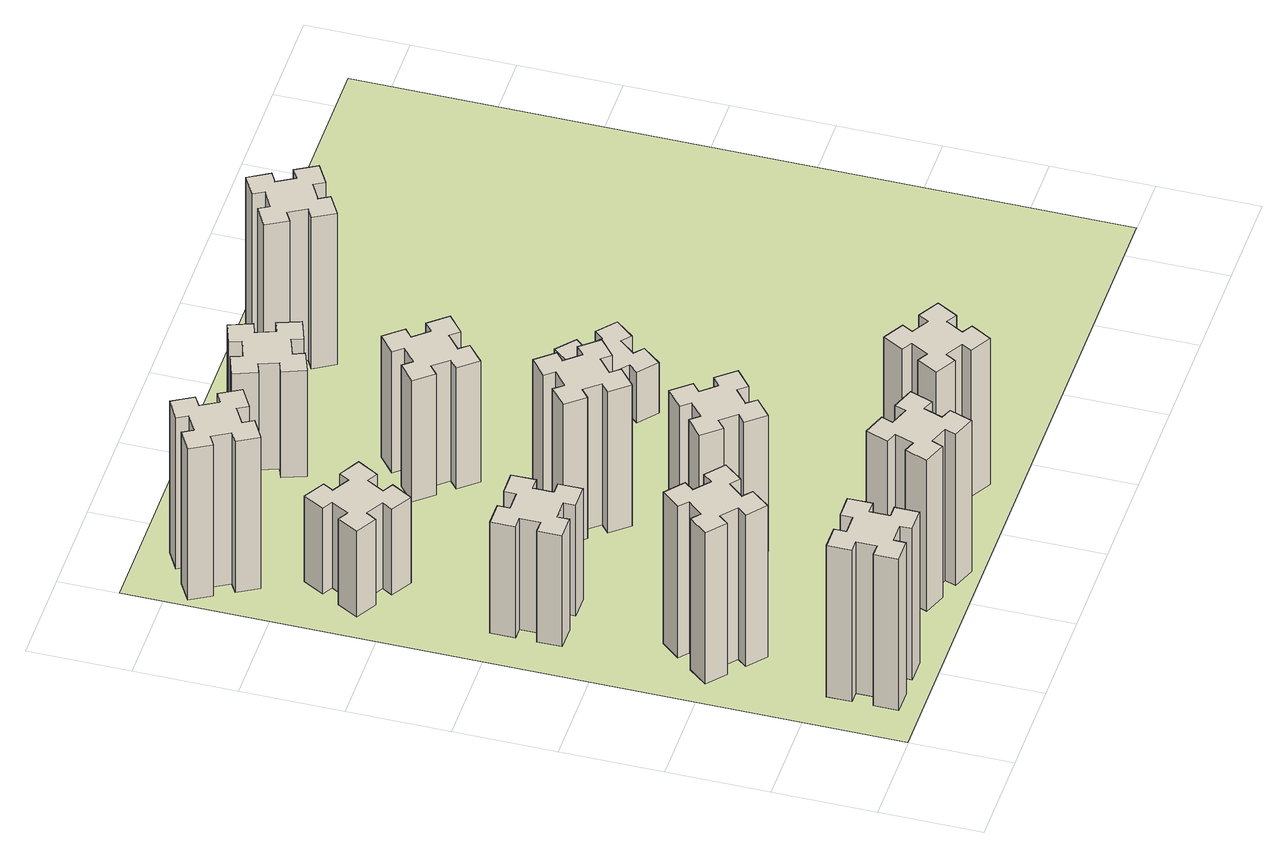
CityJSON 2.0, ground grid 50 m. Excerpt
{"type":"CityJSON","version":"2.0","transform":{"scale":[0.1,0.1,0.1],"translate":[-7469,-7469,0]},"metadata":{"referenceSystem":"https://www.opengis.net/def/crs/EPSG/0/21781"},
"CityObjects":{
"building1":{"type":"Building","attributes":{"class":"1000","function":"1000","usage":"1000","yearOfConstruction":2016,"roofType":"1000","measuredHeight":90,"storeysAboveGround":30,"storeysBelowGround":0},"geometry":[{"type":"Solid","lod":"1","boundaries":[[[[0,1,2,3,4,5,6,7,8,9,10,11,12,13,14,15,16,17,18,19]],[[17,16,20,21]],[[16,15,22,20]],[[15,14,23,22]],[[14,13,24,23]],[[13,12,25,24]],[[12,11,26,25]],[[11,10,27,26]],[[10,9,28,27]],[[9,8,29,28]],[[8,7,30,29]],[[7,6,31,30]],[[6,5,32,31]],[[5,4,33,32]],[[4,3,34,33]],[[3,2,35,34]],[[2,1,36,35]],[[1,0,37,36]],[[0,19,38,37]],[[19,18,39,38]],[[18,17,21,39]],[[24,25,26,27,28,29,30,31,32,33,34,35,36,37,38,39,21,20,22,23]]]]}]},
"building2":{"type":"Building","attributes":{"class":"1000","function":"1000","usage":"1000","yearOfConstruction":2016,"roofType":"1000","measuredHeight":90,"storeysAboveGround":30,"storeysBelowGround":0},"geometry":[{"type":"Solid","lod":"1","boundaries":[[[[40,41,42,43,44,45,46,47,48,49,50,51,52,53,54,55,56,57,58,59]],[[57,56,60,61]],[[56,55,62,60]],[[55,54,63,62]],[[54,53,64,63]],[[53,52,65,64]],[[52,51,66,65]],[[51,50,67,66]],[[50,49,68,67]],[[49,48,69,68]],[[48,47,70,69]],[[47,46,71,70]],[[46,45,72,71]],[[45,44,73,72]],[[44,43,74,73]],[[43,42,75,74]],[[42,41,76,75]],[[41,40,77,76]],[[40,59,78,77]],[[59,58,79,78]],[[58,57,61,79]],[[64,65,66,67,68,69,70,71,72,73,74,75,76,77,78,79,61,60,62,63]]]]}]},
"building3":{"type":"Building","attributes":{"class":"1000","function":"1000","usage":"1000","yearOfConstruction":2016,"roofType":"1000","measuredHeight":66,"storeysAboveGround":30,"storeysBelowGround":0},"geometry":[{"type":"Solid","lod":"1","boundaries":[[[[80,81,82,83,84,85,86,87,88,89,90,91,92,93,94,95,96,97,98,99]],[[97,96,100,101]],[[96,95,102,100]],[[95,94,103,102]],[[94,93,104,103]],[[93,92,105,104]],[[92,91,106,105]],[[91,90,107,106]],[[90,89,108,107]],[[89,88,109,108]],[[88,87,110,109]],[[87,86,111,110]],[[86,85,112,111]],[[85,84,113,112]],[[84,83,114,113]],[[83,82,115,114]],[[82,81,116,115]],[[81,80,117,116]],[[80,99,118,117]],[[99,98,119,118]],[[98,97,101,119]],[[104,105,106,107,108,109,110,111,112,113,114,115,116,117,118,119,101,100,102,103]]]]}]},
"building4":{"type":"Building","attributes":{"class":"1000","function":"1000","usage":"1000","yearOfConstruction":2016,"roofType":"1000","measuredHeight":51,"storeysAboveGround":30,"storeysBelowGround":0},"geometry":[{"type":"Solid","lod":"1","boundaries":[[[[120,121,122,123,124,125,126,127,128,129,130,131,132,133,134,135,136,137,138,139]],[[137,136,140,141]],[[136,135,142,140]],[[135,134,143,142]],[[134,133,144,143]],[[133,132,145,144]],[[132,131,146,145]],[[131,130,147,146]],[[130,129,148,147]],[[129,128,149,148]],[[128,127,150,149]],[[127,126,151,150]],[[126,125,152,151]],[[125,124,153,152]],[[124,123,154,153]],[[123,122,155,154]],[[122,121,156,155]],[[121,120,157,156]],[[120,139,158,157]],[[139,138,159,158]],[[138,137,141,159]],[[144,145,146,147,148,149,150,151,152,153,154,155,156,157,158,159,141,140,142,143]]]]}]},
"building5":{"type":"Building","attributes":{"class":"1000","function":"1000","usage":"1000","yearOfConstruction":2016,"roofType":"1000","measuredHeight":90,"storeysAboveGround":30,"storeysBelowGround":0},"geometry":[{"type":"Solid","lod":"1","boundaries":[[[[160,161,162,163,164,165,166,167,168,169,170,171,172,173,174,175,176,177,178,179]],[[177,176,180,181]],[[176,175,182,180]],[[175,174,183,182]],[[174,173,184,183]],[[173,172,185,184]],[[172,171,186,185]],[[171,170,187,186]],[[170,169,188,187]],[[169,168,189,188]],[[168,167,190,189]],[[167,166,191,190]],[[166,165,192,191]],[[165,164,193,192]],[[164,163,194,193]],[[163,162,195,194]],[[162,161,196,195]],[[161,160,197,196]],[[160,179,198,197]],[[179,178,199,198]],[[178,177,181,199]],[[184,185,186,187,188,189,190,191,192,193,194,195,196,197,198,199,181,180,182,183]]]]}]},
"building6":{"type":"Building","attributes":{"class":"1000","function":"1000","usage":"1000","yearOfConstruction":2016,"roofType":"1000","measuredHeight":90,"storeysAboveGround":30,"storeysBelowGround":0},"geometry":[{"type":"Solid","lod":"1","boundaries":[[[[200,201,202,203,204,205,206,207,208,209,210,211,212,213,214,215,216,217,218,219]],[[217,216,220,221]],[[216,215,222,220]],[[215,214,223,222]],[[214,213,224,223]],[[213,212,225,224]],[[212,211,226,225]],[[211,210,227,226]],[[210,209,228,227]],[[209,208,229,228]],[[208,207,230,229]],[[207,206,231,230]],[[206,205,232,231]],[[205,204,233,232]],[[204,203,234,233]],[[203,202,235,234]],[[202,201,236,235]],[[201,200,237,236]],[[200,219,238,237]],[[219,218,239,238]],[[218,217,221,239]],[[224,225,226,227,228,229,230,231,232,233,234,235,236,237,238,239,221,220,222,223]]]]}]},
"building7":{"type":"Building","attributes":{"class":"1000","function":"1000","usage":"1000","yearOfConstruction":2016,"roofType":"1000","measuredHeight":81,"storeysAboveGround":30,"storeysBelowGround":0},"geometry":[{"type":"Solid","lod":"1","boundaries":[[[[240,241,242,243,244,245,246,247,248,249,250,251,252,253,254,255,256,257,258,259]],[[257,256,260,261]],[[256,255,262,260]],[[255,254,263,262]],[[254,253,264,263]],[[253,252,265,264]],[[252,251,266,265]],[[251,250,267,266]],[[250,249,268,267]],[[249,248,269,268]],[[248,247,270,269]],[[247,246,271,270]],[[246,245,272,271]],[[245,244,273,272]],[[244,243,274,273]],[[243,242,275,274]],[[242,241,276,275]],[[241,240,277,276]],[[240,259,278,277]],[[259,258,279,278]],[[258,257,261,279]],[[264,265,266,267,268,269,270,271,272,273,274,275,276,277,278,279,261,260,262,263]]]]}]},
"building8":{"type":"Building","attributes":{"class":"1000","function":"1000","usage":"1000","yearOfConstruction":2016,"roofType":"1000","measuredHeight":84,"storeysAboveGround":30,"storeysBelowGround":0},"geometry":[{"type":"Solid","lod":"1","boundaries":[[[[280,281,282,283,284,285,286,287,288,289,290,291,292,293,294,295,296,297,298,299]],[[297,296,300,301]],[[296,295,302,300]],[[295,294,303,302]],[[294,293,304,303]],[[293,292,305,304]],[[292,291,306,305]],[[291,290,307,306]],[[290,289,308,307]],[[289,288,309,308]],[[288,287,310,309]],[[287,286,311,310]],[[286,285,312,311]],[[285,284,313,312]],[[284,283,314,313]],[[283,282,315,314]],[[282,281,316,315]],[[281,280,317,316]],[[280,299,318,317]],[[299,298,319,318]],[[298,297,301,319]],[[304,305,306,307,308,309,310,311,312,313,314,315,316,317,318,319,301,300,302,303]]]]}]},
"building9":{"type":"Building","attributes":{"class":"1000","function":"1000","usage":"1000","yearOfConstruction":2016,"roofType":"1000","measuredHeight":87,"storeysAboveGround":30,"storeysBelowGround":0},"geometry":[{"type":"Solid","lod":"1","boundaries":[[[[320,321,322,323,324,325,326,327,328,329,330,331,332,333,334,335,336,337,338,339]],[[337,336,340,341]],[[336,335,342,340]],[[335,334,343,342]],[[334,333,344,343]],[[333,332,345,344]],[[332,331,346,345]],[[331,330,347,346]],[[330,329,348,347]],[[329,328,349,348]],[[328,327,350,349]],[[327,326,351,350]],[[326,325,352,351]],[[325,324,353,352]],[[324,323,354,353]],[[323,322,355,354]],[[322,321,356,355]],[[321,320,357,356]],[[320,339,358,357]],[[339,338,359,358]],[[338,337,341,359]],[[344,345,346,347,348,349,350,351,352,353,354,355,356,357,358,359,341,340,342,343]]]]}]},
"building10":{"type":"Building","attributes":{"class":"1000","function":"1000","usage":"1000","yearOfConstruction":2016,"roofType":"1000","measuredHeight":72,"storeysAboveGround":30,"storeysBelowGround":0},"geometry":[{"type":"Solid","lod":"1","boundaries":[[[[360,361,362,363,364,365,366,367,368,369,370,371,372,373,374,375,376,377,378,379]],[[377,376,380,381]],[[376,375,382,380]],[[375,374,383,382]],[[374,373,384,383]],[[373,372,385,384]],[[372,371,386,385]],[[371,370,387,386]],[[370,369,388,387]],[[369,368,389,388]],[[368,367,390,389]],[[367,366,391,390]],[[366,365,392,391]],[[365,364,393,392]],[[364,363,394,393]],[[363,362,395,394]],[[362,361,396,395]],[[361,360,397,396]],[[360,379,398,397]],[[379,378,399,398]],[[378,377,381,399]],[[384,385,386,387,388,389,390,391,392,393,394,395,396,397,398,399,381,380,382,383]]]]}]},
"building11":{"type":"Building","attributes":{"class":"1000","function":"1000","usage":"1000","yearOfConstruction":2016,"roofType":"1000","measuredHeight":63,"storeysAboveGround":30,"storeysBelowGround":0},"geometry":[{"type":"Solid","lod":"1","boundaries":[[[[400,401,402,403,404,405,406,407,408,409,410,411,412,413,414,415,416,417,418,419]],[[417,416,420,421]],[[416,415,422,420]],[[415,414,423,422]],[[414,413,424,423]],[[413,412,425,424]],[[412,411,426,425]],[[411,410,427,426]],[[410,409,428,427]],[[409,408,429,428]],[[408,407,430,429]],[[407,406,431,430]],[[406,405,432,431]],[[405,404,433,432]],[[404,403,434,433]],[[403,402,435,434]],[[402,401,436,435]],[[401,400,437,436]],[[400,419,438,437]],[[419,418,439,438]],[[418,417,421,439]],[[424,425,426,427,428,429,430,431,432,433,434,435,436,437,438,439,421,420,422,423]]]]}]},
"building12":{"type":"Building","attributes":{"class":"1000","function":"1000","usage":"1000","yearOfConstruction":2016,"roofType":"1000","measuredHeight":30,"storeysAboveGround":30,"storeysBelowGround":0},"geometry":[{"type":"Solid","lod":"1","boundaries":[[[[440,441,442,443,444,445,446,447,448,449,450,451,452,453,454,455,456,457,458,459]],[[457,456,460,461]],[[456,455,462,460]],[[455,454,463,462]],[[454,453,464,463]],[[453,452,465,464]],[[452,451,466,465]],[[451,450,467,466]],[[450,449,468,467]],[[449,448,469,468]],[[448,447,470,469]],[[447,446,471,470]],[[446,445,472,471]],[[445,444,473,472]],[[444,443,474,473]],[[443,442,475,474]],[[442,441,476,475]],[[441,440,477,476]],[[440,459,478,477]],[[459,458,479,478]],[[458,457,461,479]],[[464,465,466,467,468,469,470,471,472,473,474,475,476,477,478,479,461,460,462,463]]]]}]},
"building13":{"type":"Building","attributes":{"class":"1000","function":"1000","usage":"1000","yearOfConstruction":2016,"roofType":"1000","measuredHeight":90,"storeysAboveGround":30,"storeysBelowGround":0},"geometry":[{"type":"Solid","lod":"1","boundaries":[[[[480,481,482,483,484,485,486,487,488,489,490,491,492,493,494,495,496,497,498,499]],[[497,496,500,501]],[[496,495,502,500]],[[495,494,503,502]],[[494,493,504,503]],[[493,492,505,504]],[[492,491,506,505]],[[491,490,507,506]],[[490,489,508,507]],[[489,488,509,508]],[[488,487,510,509]],[[487,486,511,510]],[[486,485,512,511]],[[485,484,513,512]],[[484,483,514,513]],[[483,482,515,514]],[[482,481,516,515]],[[481,480,517,516]],[[480,499,518,517]],[[499,498,519,518]],[[498,497,501,519]],[[504,505,506,507,508,509,510,511,512,513,514,515,516,517,518,519,501,500,502,503]]]]}]},
"landuse1":{"type":"LandUse","attributes":{"name":"plot1","function":"1010"},"geometry":[{"type":"MultiSurface","lod":"1","boundaries":[[[520,521,522,523]]]}]}
},
"vertices":[
[265,325,0],[265,225,0],[205,225,0],[205,105,0],[325,105,0],[325,165,0],[425,165,0],[425,105,0],[545,105,0],[545,225,0],[485,225,0],[485,325,0],[545,325,0],[545,445,0],[425,445,0],[425,385,0],[325,385,0],[325,445,0],[205,445,0],[205,325,0],[325,385,900],[325,445,900],[425,385,900],[425,445,900],[545,445,900],[545,325,900],[485,325,900],[485,225,900],[545,225,900],[545,105,900],[425,105,900],[425,165,900],[325,165,900],[325,105,900],[205,105,900],[205,225,900],[265,225,900],[265,325,900],[205,325,900],[205,445,900],
[484,1067,0],[408,1132,0],[446,1178,0],[354,1255,0],[277,1163,0],[323,1124,0],[259,1048,0],[213,1086,0],[136,994,0],[228,917,0],[266,963,0],[343,899,0],[304,853,0],[396,776,0],[473,868,0],[427,906,0],[492,983,0],[538,944,0],[615,1036,0],[523,1113,0],[492,983,900],[538,944,900],[427,906,900],[473,868,900],[396,776,900],[304,853,900],[343,899,900],[266,963,900],[228,917,900],[136,994,900],[213,1086,900],[259,1048,900],[323,1124,900],[277,1163,900],[354,1255,900],[446,1178,900],[408,1132,900],[484,1067,900],[523,1113,900],[615,1036,900],
[265,1905,0],[265,1805,0],[205,1805,0],[205,1685,0],[325,1685,0],[325,1745,0],[425,1745,0],[425,1685,0],[545,1685,0],[545,1805,0],[485,1805,0],[485,1905,0],[545,1905,0],[545,2025,0],[425,2025,0],[425,1965,0],[325,1965,0],[325,2025,0],[205,2025,0],[205,1905,0],[325,1965,660],[325,2025,660],[425,1965,660],[425,2025,660],[545,2025,660],[545,1905,660],[485,1905,660],[485,1805,660],[545,1805,660],[545,1685,660],[425,1685,660],[425,1745,660],[325,1745,660],[325,1685,660],[205,1685,660],[205,1805,660],[265,1805,660],[265,1905,660],[205,1905,660],[205,2025,660],
[446,2597,0],[496,2684,0],[548,2654,0],[608,2758,0],[504,2818,0],[474,2766,0],[387,2816,0],[417,2868,0],[313,2928,0],[253,2824,0],[305,2794,0],[255,2707,0],[203,2737,0],[143,2633,0],[247,2573,0],[277,2625,0],[364,2575,0],[334,2523,0],[438,2463,0],[498,2567,0],[364,2575,510],[334,2523,510],[277,2625,510],[247,2573,510],[143,2633,510],[203,2737,510],[255,2707,510],[305,2794,510],[253,2824,510],[313,2928,510],[417,2868,510],[387,2816,510],[474,2766,510],[504,2818,510],[608,2758,510],[548,2654,510],[496,2684,510],[446,2597,510],[498,2567,510],[438,2463,510],
[1029,360,0],[995,266,0],[939,287,0],[897,174,0],[1010,133,0],[1031,189,0],[1125,155,0],[1104,99,0],[1217,57,0],[1258,170,0],[1202,191,0],[1236,285,0],[1292,264,0],[1333,377,0],[1220,418,0],[1200,362,0],[1106,396,0],[1127,452,0],[1014,493,0],[973,380,0],[1106,396,900],[1127,452,900],[1200,362,900],[1220,418,900],[1333,377,900],[1292,264,900],[1236,285,900],[1202,191,900],[1258,170,900],[1217,57,900],[1104,99,900],[1125,155,900],[1031,189,900],[1010,133,900],[897,174,900],[939,287,900],[995,266,900],[1029,360,900],[973,380,900],[1014,493,900],
[287,3215,0],[374,3265,0],[404,3213,0],[508,3273,0],[448,3377,0],[396,3347,0],[346,3434,0],[398,3464,0],[338,3568,0],[234,3508,0],[264,3456,0],[177,3406,0],[147,3458,0],[43,3398,0],[103,3294,0],[155,3324,0],[205,3237,0],[153,3207,0],[213,3103,0],[317,3163,0],[205,3237,900],[153,3207,900],[155,3324,900],[103,3294,900],[43,3398,900],[147,3458,900],[177,3406,900],[264,3456,900],[234,3508,900],[338,3568,900],[398,3464,900],[346,3434,900],[396,3347,900],[448,3377,900],[508,3273,900],[404,3213,900],[374,3265,900],[287,3215,900],[317,3163,900],[213,3103,900],
[1083,1332,0],[1006,1267,0],[968,1313,0],[876,1236,0],[953,1144,0],[999,1183,0],[1063,1106,0],[1017,1068,0],[1094,976,0],[1186,1053,0],[1148,1099,0],[1224,1163,0],[1263,1117,0],[1355,1194,0],[1278,1286,0],[1232,1248,0],[1167,1324,0],[1213,1363,0],[1136,1455,0],[1044,1378,0],[1167,1324,810],[1213,1363,810],[1232,1248,810],[1278,1286,810],[1355,1194,810],[1263,1117,810],[1224,1163,810],[1148,1099,810],[1186,1053,810],[1094,976,810],[1017,1068,810],[1063,1106,810],[999,1183,810],[953,1144,810],[876,1236,810],[968,1313,810],[1006,1267,810],[1083,1332,810],[1044,1378,810],[1136,1455,810],
[1083,1972,0],[1006,1907,0],[968,1953,0],[876,1876,0],[953,1784,0],[999,1823,0],[1063,1746,0],[1017,1708,0],[1094,1616,0],[1186,1693,0],[1148,1739,0],[1224,1803,0],[1263,1757,0],[1355,1834,0],[1278,1926,0],[1232,1888,0],[1167,1964,0],[1213,2003,0],[1136,2095,0],[1044,2018,0],[1167,1964,840],[1213,2003,840],[1232,1888,840],[1278,1926,840],[1355,1834,840],[1263,1757,840],[1224,1803,840],[1148,1739,840],[1186,1693,840],[1094,1616,840],[1017,1708,840],[1063,1746,840],[999,1823,840],[953,1784,840],[876,1876,840],[968,1953,840],[1006,1907,840],[1083,1972,840],[1044,2018,840],[1136,2095,840],
[1657,305,0],[1744,255,0],[1714,203,0],[1818,143,0],[1878,247,0],[1826,277,0],[1876,364,0],[1928,334,0],[1988,438,0],[1884,498,0],[1854,446,0],[1767,496,0],[1797,548,0],[1693,608,0],[1633,504,0],[1685,474,0],[1635,387,0],[1583,417,0],[1523,313,0],[1627,253,0],[1635,387,870],[1583,417,870],[1685,474,870],[1633,504,870],[1693,608,870],[1797,548,870],[1767,496,870],[1854,446,870],[1884,498,870],[1988,438,870],[1928,334,870],[1876,364,870],[1826,277,870],[1878,247,870],[1818,143,870],[1714,203,870],[1744,255,870],[1657,305,870],[1627,253,870],[1523,313,870],
[1099,2563,0],[1163,2486,0],[1117,2448,0],[1194,2356,0],[1286,2433,0],[1248,2479,0],[1324,2543,0],[1363,2497,0],[1455,2574,0],[1378,2666,0],[1332,2628,0],[1267,2704,0],[1313,2743,0],[1236,2835,0],[1144,2758,0],[1183,2712,0],[1106,2647,0],[1068,2693,0],[976,2616,0],[1053,2524,0],[1106,2647,720],[1068,2693,720],[1183,2712,720],[1144,2758,720],[1236,2835,720],[1313,2743,720],[1267,2704,720],[1332,2628,720],[1378,2666,720],[1455,2574,720],[1363,2497,720],[1324,2543,720],[1248,2479,720],[1286,2433,720],[1194,2356,720],[1117,2448,720],[1163,2486,720],[1099,2563,720],[1053,2524,720],[976,2616,720],
[1125,3456,0],[1031,3422,0],[1010,3478,0],[897,3437,0],[939,3324,0],[995,3345,0],[1029,3251,0],[973,3230,0],[1014,3117,0],[1127,3159,0],[1106,3215,0],[1200,3249,0],[1220,3193,0],[1333,3234,0],[1292,3347,0],[1236,3326,0],[1202,3420,0],[1258,3440,0],[1217,3553,0],[1104,3512,0],[1202,3420,630],[1258,3440,630],[1236,3326,630],[1292,3347,630],[1333,3234,630],[1220,3193,630],[1200,3249,630],[1106,3215,630],[1127,3159,630],[1014,3117,630],[973,3230,630],[1029,3251,630],[995,3345,630],[939,3324,630],[897,3437,630],[1010,3478,630],[1031,3422,630],[1125,3456,630],[1104,3512,630],[1217,3553,630],
[1964,2007,0],[1888,2072,0],[1926,2118,0],[1834,2195,0],[1757,2103,0],[1803,2064,0],[1739,1988,0],[1693,2026,0],[1616,1934,0],[1708,1857,0],[1746,1903,0],[1823,1839,0],[1784,1793,0],[1876,1716,0],[1953,1808,0],[1907,1846,0],[1972,1923,0],[2018,1884,0],[2095,1976,0],[2003,2053,0],[1972,1923,300],[2018,1884,300],[1907,1846,300],[1953,1808,300],[1876,1716,300],[1784,1793,300],[1823,1839,300],[1746,1903,300],[1708,1857,300],[1616,1934,300],[1693,2026,300],[1739,1988,300],[1803,2064,300],[1757,2103,300],[1834,2195,300],[1926,2118,300],[1888,2072,300],[1964,2007,300],[2003,2053,300],[2095,1976,300],
[1844,3556,0],[1757,3506,0],[1727,3558,0],[1623,3498,0],[1683,3394,0],[1735,3424,0],[1785,3337,0],[1733,3307,0],[1793,3203,0],[1897,3263,0],[1867,3315,0],[1954,3365,0],[1984,3313,0],[2088,3373,0],[2028,3477,0],[1976,3447,0],[1926,3534,0],[1978,3564,0],[1918,3668,0],[1814,3608,0],[1926,3534,900],[1978,3564,900],[1976,3447,900],[2028,3477,900],[2088,3373,900],[1984,3313,900],[1954,3365,900],[1867,3315,900],[1897,3263,900],[1793,3203,900],[1733,3307,900],[1785,3337,900],[1735,3424,900],[1683,3394,900],[1623,3498,900],[1727,3558,900],[1757,3506,900],[1844,3556,900],[1814,3608,900],[1918,3668,900],
[5,3705,0],[3705,3705,0],[3705,5,0],[5,5,0]
]}
